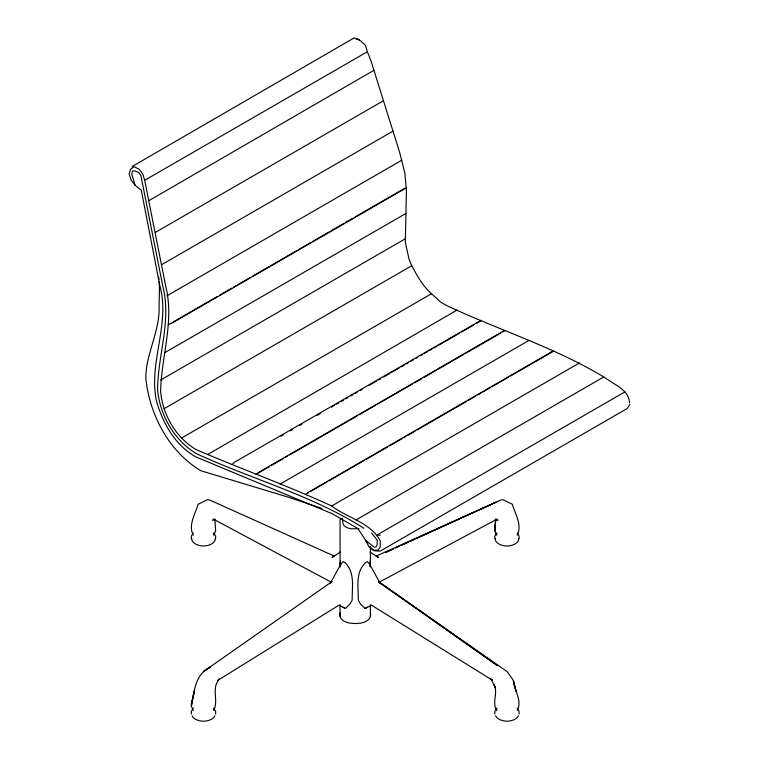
<?xml version="1.0" encoding="UTF-8"?>
<svg xmlns="http://www.w3.org/2000/svg" width="759" height="759" viewBox="0 0 759 759"><rect width="100%" height="100%" fill="white"/><g stroke="black" fill="none" stroke-linecap="round" stroke-linejoin="round"><path stroke-width="1.14" d="M495.58 519.118L494.821 530.949L496.718 535.114L496.718 532.922L494.821 536.205L494.821 538.833M340.051 564.241L340.43 561.176M340.241 566.869L340.81 564.241L343.087 561.613L345.364 562.922C355.231 573.301 351.939 586.802 352.185 600.16L349.908 604.098L345.364 608.481L338.912 605.189L217.899 680.311L219.417 679.001C210.917 688.052 218.924 700.548 213.725 710.32L213.725 708.128L215.622 711.411L215.622 714.039M517.202 535.114C522.458 525.275 515.152 513.843 512.268 504.232L502.79 499.631L500.134 500.285L401.027 545.398L408.674 541.973M517.202 710.32C522.59 701.06 514.289 690.472 513.407 680.975L516.063 691.269L513.407 680.529L507.335 671.772L378.361 581.536L497.477 665.643L379.5 582.637M329.994 583.794L340.81 564.241M193.241 532.922L191.344 536.205L191.344 538.833M193.241 708.128L191.344 711.411L191.344 714.039M341 518.359L340.051 520L340.051 566.612M629.866 404.357L627.209 408.522L380.259 551.091L374.567 550.873M231.941 464.584L234.208 462.392L481.168 320.26M330.943 582.637L332.081 581.536L203.488 671.554L210.309 667.17C195.196 673.812 193.972 691.971 191.344 706.155L193.241 710.32M132.17 166.506L354.083 37.95L359.396 39.705M340.336 552.03L332.081 557.448L334.358 556.138L210.309 500.285L207.662 499.631L198.175 504.232C195.291 513.843 187.985 525.275 193.241 535.114M148.859 200.68L373.808 70.359M207.662 454.508L457.269 309.966M144.684 180.31L142.787 173.953L139.001 169.134L134.068 166.724L130.652 169.134L129.134 173.953L131.411 180.528L135.206 185.348L141.278 190.158L159.864 285.868C170.49 324.264 148.318 362.755 156.449 400.856C162.701 423.161 175.101 445.296 195.898 456.918L332.081 513.644L357.878 528.539L365.847 540.579L368.874 546.717L373.428 550.218L377.982 550.218L380.259 546.717L380.259 541.025C371.331 522.761 346.778 517.752 331.702 505.978C287.263 485.589 241.229 468.92 196.277 449.689C175.889 437.744 162.692 414.812 160.623 391.435C161.259 356.806 174.333 321.977 165.927 287.187L144.684 180.31L367.365 51.745L365.468 45.398L360.914 41.014L355.98 38.605M155.31 232.434L383.295 100.805M161.762 264.625L393.153 131.032M167.065 295.725L401.881 160.158M168.204 324.852L171.287 323.078M173.337 321.892L217.416 296.446M219.465 295.26L231.77 288.154M233.819 286.978L235.869 285.792M237.918 284.606L250.223 277.5M252.273 276.323L296.361 250.868M298.41 249.683L310.706 242.586M312.765 241.4L329.159 231.931M331.218 230.745L343.514 223.639M345.563 222.453L352.745 218.317M354.795 217.131L404.006 188.716M170.86 323.761L406.435 187.758M165.168 352.451L406.056 213.383M160.623 380.05L405.297 238.781M164.039 408.74L411.748 265.726L409.092 259.369L405.297 242.292L406.435 190.386M181.486 438.085L431.473 293.761L440.951 302.3L446.264 305.365C499.166 330.307 555.892 347.603 605.967 378.295C614.572 384.974 629.059 389.965 629.486 402.82M281.162 436.159L283.221 434.983M290.393 430.837L292.452 429.651M299.625 425.505L301.684 424.319M317.063 415.439L320.137 413.664M331.417 407.147L334.501 405.372M336.55 404.186L338.599 403.001M340.649 401.815L343.732 400.04M345.781 398.854L347.831 397.678M350.905 395.894L352.963 394.708M355.013 393.532L357.062 392.346M360.136 390.572L362.195 389.386M369.367 385.24L376.549 381.094M378.599 379.908L380.648 378.722M383.731 376.948L389.879 373.4M391.938 372.214L399.111 368.068M401.16 366.882L404.243 365.107M406.293 363.922L408.342 362.736M410.391 361.55L413.475 359.775M415.524 358.59L417.573 357.404M420.647 355.629L422.706 354.444M424.755 353.267L427.829 351.483M429.879 350.307L431.937 349.121M433.987 347.935L437.061 346.161M439.11 344.975L459.622 333.135M461.681 331.949L473.986 324.843M476.035 323.657L481.168 320.696M258.107 472.686L504.299 330.554M255.83 474.441L269.151 466.757M271.2 465.571L283.486 458.474M285.536 457.298L287.585 456.112M289.625 454.926L348.002 421.226M350.051 420.05L357.214 415.913M359.263 414.727L375.648 405.268M377.697 404.082L412.517 383.978M414.566 382.802L421.729 378.656M423.778 377.479L436.074 370.383M438.114 369.197L463.721 354.415M465.77 353.239L500.589 333.135M502.638 331.949L504.678 330.772M280.109 484.081L528.577 340.63M307.803 492.619L553.235 350.914M305.526 494.375L308.6 492.591M310.659 491.415L327.053 481.946M329.112 480.76L363.959 460.637M366.009 459.451L387.545 447.023M389.595 445.837L401.891 438.73M403.94 437.554L405.999 436.368M408.048 435.182L415.22 431.036M417.27 429.86L466.481 401.445M468.531 400.259L475.703 396.122M477.753 394.936L480.827 393.162M482.885 391.976L490.058 387.83M492.107 386.654L508.511 377.176M510.56 375.999L553.615 351.142M331.702 505.978L579.411 362.963M355.98 519.991L603.69 376.986M624.932 391.872L377.223 534.886L380.259 535.323M380.449 583.794L369.633 564.241L367.365 561.613L365.088 562.922C355.212 573.301 358.504 586.802 358.257 600.16L360.534 604.098L365.088 608.481L367.365 607.162M379.035 582.248L497.098 519.118L495.2 519.782L498.236 520.219M365.088 608.481L371.531 605.189L492.544 680.311L491.026 679.001L495.58 688.195L494.062 684.523M393.513 548.833L385.999 552.267L393.589 548.842M395.667 547.856L398.883 546.376M395.743 547.865L398.978 546.385M410.828 540.996L414.063 539.526M416.217 538.548L495.959 502.259L376.084 556.138L378.361 557.448L370.107 552.03M212.207 520.219L215.243 519.782L213.345 519.118L331.408 582.248M359.016 528.757L351.426 528.757A10.417 6.015 0 0 1 343.087 523.938L342.328 518.207M321.911 508.416L288.458 497.221L200.831 470.722C168.896 451.567 149.694 414.945 145.823 378.513C145.652 354.073 159.722 331.901 159.105 307.338C158.992 298.799 159.836 290.289 159.134 281.75M343.087 607.162L345.364 608.481M363.95 528.283C311.94 495.181 251.495 479.166 195.898 453.417C174.086 439.888 160.14 415.477 157.587 390.126C157.597 355.791 171.657 321.152 162.9 286.75L140.899 175.49L138.622 172.426L134.447 170.889L132.55 171.107L131.791 174.172L135.206 185.348M370.012 546.935L373.428 550.218M431.473 293.761C422.763 286.105 417.203 275.764 411.748 265.726M371.531 532.913L377.223 540.142L377.223 544.526L376.084 546.935L374.187 547.154L365.847 540.579L367.631 543.302M517.202 532.922L519.099 536.205L519.099 538.833M517.202 708.128L519.099 711.411L519.099 714.039M367.365 51.745L371.151 61.384L399.604 152.274L404.917 173.299L406.388 190.575M494.062 684.58C498.34 692.682 491.661 702.521 496.718 710.32L496.718 708.128L494.821 711.411L494.821 714.039M369.633 564.241L370.202 566.869M158.659 277.111L158.954 279.445M370.012 561.176L370.392 564.241M214.863 519.118L215.622 530.949L213.725 535.114L213.725 532.922L215.622 536.205L215.622 538.833M370.392 546.822L370.392 566.584M370.392 604.733L370.392 616.365M340.051 604.752L340.051 616.365A13.529 7.808 0 0 0 346.493 622.276A18.833 10.873 0 0 0 358.257 623.367A13.529 7.808 0 0 0 368.494 619.648A18.833 10.873 0 0 0 370.392 612.855M340.051 616.365A18.833 10.873 0 0 1 340.051 612.855M518.34 715.794A10.787 6.233 0 0 1 516.443 718.204A12.438 7.182 0 0 1 509.232 721.05A10.787 6.233 0 0 1 504.678 721.05A12.438 7.182 0 0 1 495.58 715.794M495.361 538.824A10.787 6.233 0 0 0 497.477 542.998A12.438 7.182 0 0 0 504.678 545.844A10.787 6.233 0 0 0 509.232 545.844A12.438 7.182 0 0 0 518.34 540.588A10.787 6.233 0 0 0 518.558 538.824M191.894 538.824A10.787 6.233 0 0 0 192.103 540.588A12.438 7.182 0 0 0 197.036 544.744A10.787 6.233 0 0 0 209.939 544.744A12.438 7.182 0 0 0 214.863 540.588A10.787 6.233 0 0 0 215.082 538.824M214.863 715.794A10.787 6.233 0 0 1 212.966 718.204A12.438 7.182 0 0 1 205.765 721.05A10.787 6.233 0 0 1 197.036 719.959A12.438 7.182 0 0 1 192.103 715.794M495.769 519.45L494.821 530.949L495.731 519.384M194.38 691.269L191.344 706.155L191.344 703.527L194.38 691.269"/></g></svg>
